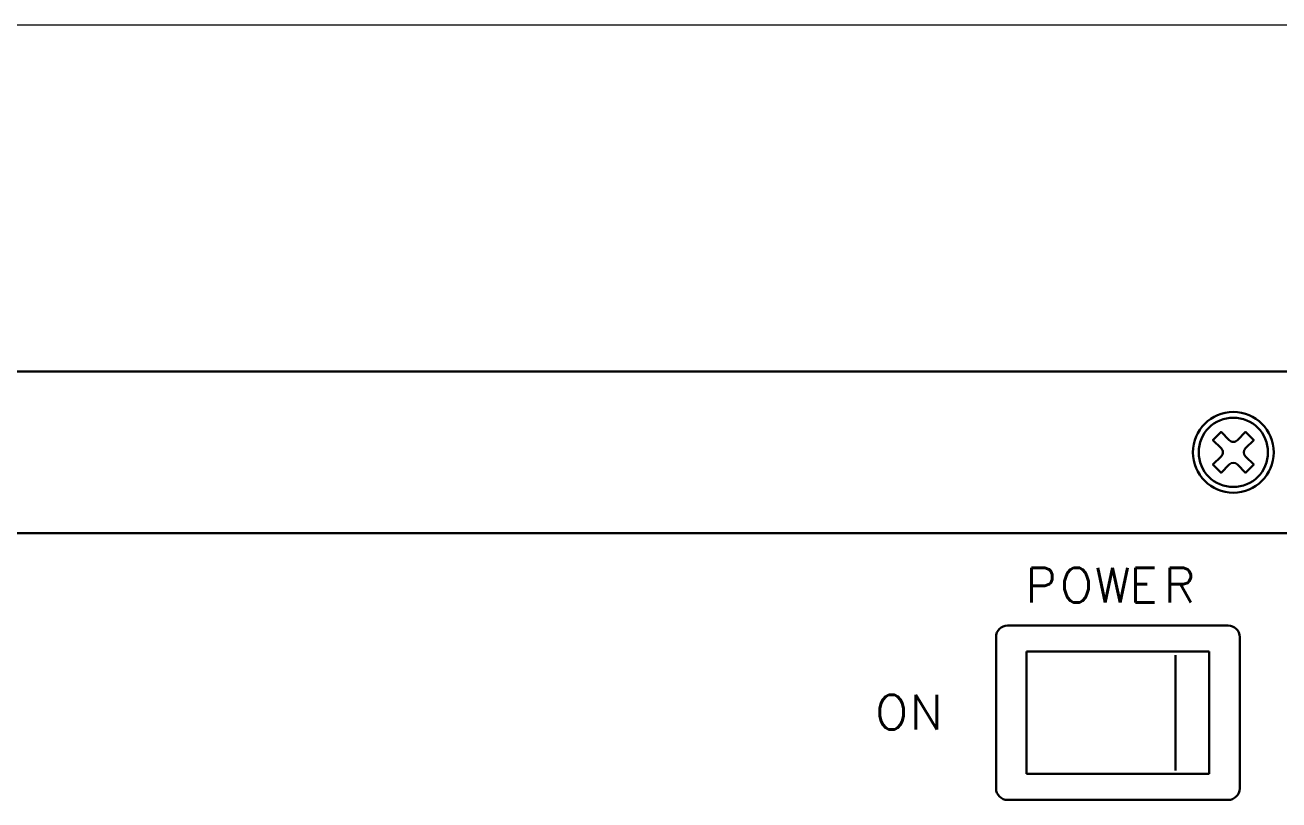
# Model space of a CAD drawing. Header units: millimetres. Extents: x 383 to 950, y 310 to 662.
# Drawn here: x 763.8 to 872.4, y 384.5 to 451.6 of the extents above; entities that cross this region are included whole.
import ezdxf

# ---------------------------------------------------------------- set-up
doc = ezdxf.new("R2010")
doc.units = ezdxf.units.MM
doc.layers.get('0').update_dxf_attribs({"lineweight": 30})
doc.layers.add('寸法', color=7, linetype='Continuous', lineweight=15)
doc.styles.get("Standard").update_dxf_attribs({"font": 'txt', "bigfont": 'extfont2.shx'})

# ---------------------------------------------------------------- blocks, each defined once
blk = doc.blocks.new('A$C3BA60929')
for p, q in [((336, 72), (516, 72)), ((514, 58), (337.9964, 58)), ((480.55, 50), (461.45, 50)), ((460.45, 49), (460.45, 35.9)), ((481.55, 35.9), (481.55, 49)), ((463.1, 47.75), (478.9, 47.75)), ((463.1, 37.15), (463.1, 47.75)), ((476, 47.45), (476, 37.45)), ((478.9, 47.75), (478.9, 37.15)), ((478.9, 37.15), (463.1, 37.15)), ((461.45, 34.9), (480.55, 34.9))]:
    blk.add_line(p, q)
for points in [[(479.9394, 65.3536), (479.2323, 66.0607), (479.9394, 66.7678), (480.6465, 66.0607)], [(481.3536, 66.0606), (482.0607, 66.7677), (482.7678, 66.0606), (482.0607, 65.3535)], [(479.9394, 64.6464), (479.2323, 63.9393), (479.9394, 63.2322), (480.6465, 63.9393)], [(482.0607, 64.6465), (482.7678, 63.9394), (482.0607, 63.2323), (481.3536, 63.9394)]]:
    blk.add_lwpolyline(points)
for radius in [3.5, 3]:
    blk.add_circle((481, 65), radius)
for centre, radius, start, end in [((479.5858, 65), 0.5, 0, 45), ((481, 66.4142), 0.5, 225, 315), ((482.4142, 65), 0.5, 135, 225), ((479.5858, 65), 0.5, 315, 0), ((481, 63.5858), 0.5, 45, 135), ((461.45, 49), 1, 90, 180), ((480.55, 49), 1, 0, 90), ((461.45, 35.9), 1, 180, 270), ((480.55, 35.9), 1, 270, 0)]:
    blk.add_arc(centre, radius, start, end)
for s, p in [('P', (463, 52)), ('O', (466, 52)), ('W', (469, 52)), ('E', (472, 52)), ('R', (475, 52)), ('O', (450, 41)), ('N', (453, 41))]:
    blk.add_text(s, height=3).set_placement(p)
blk = doc.blocks.new('A$C2587515C')
blk.add_line((516, 102), (216, 102))

msp = doc.modelspace()

# ---------------------------------------------------------------- block references
msp.add_blockref('A$C3BA60929', (387.44, 349.61))
at = {"layer": '寸法'}
msp.add_blockref('A$C2587515C', (387.44, 349.61), dxfattribs=at)

doc.saveas('drawing.dxf')
